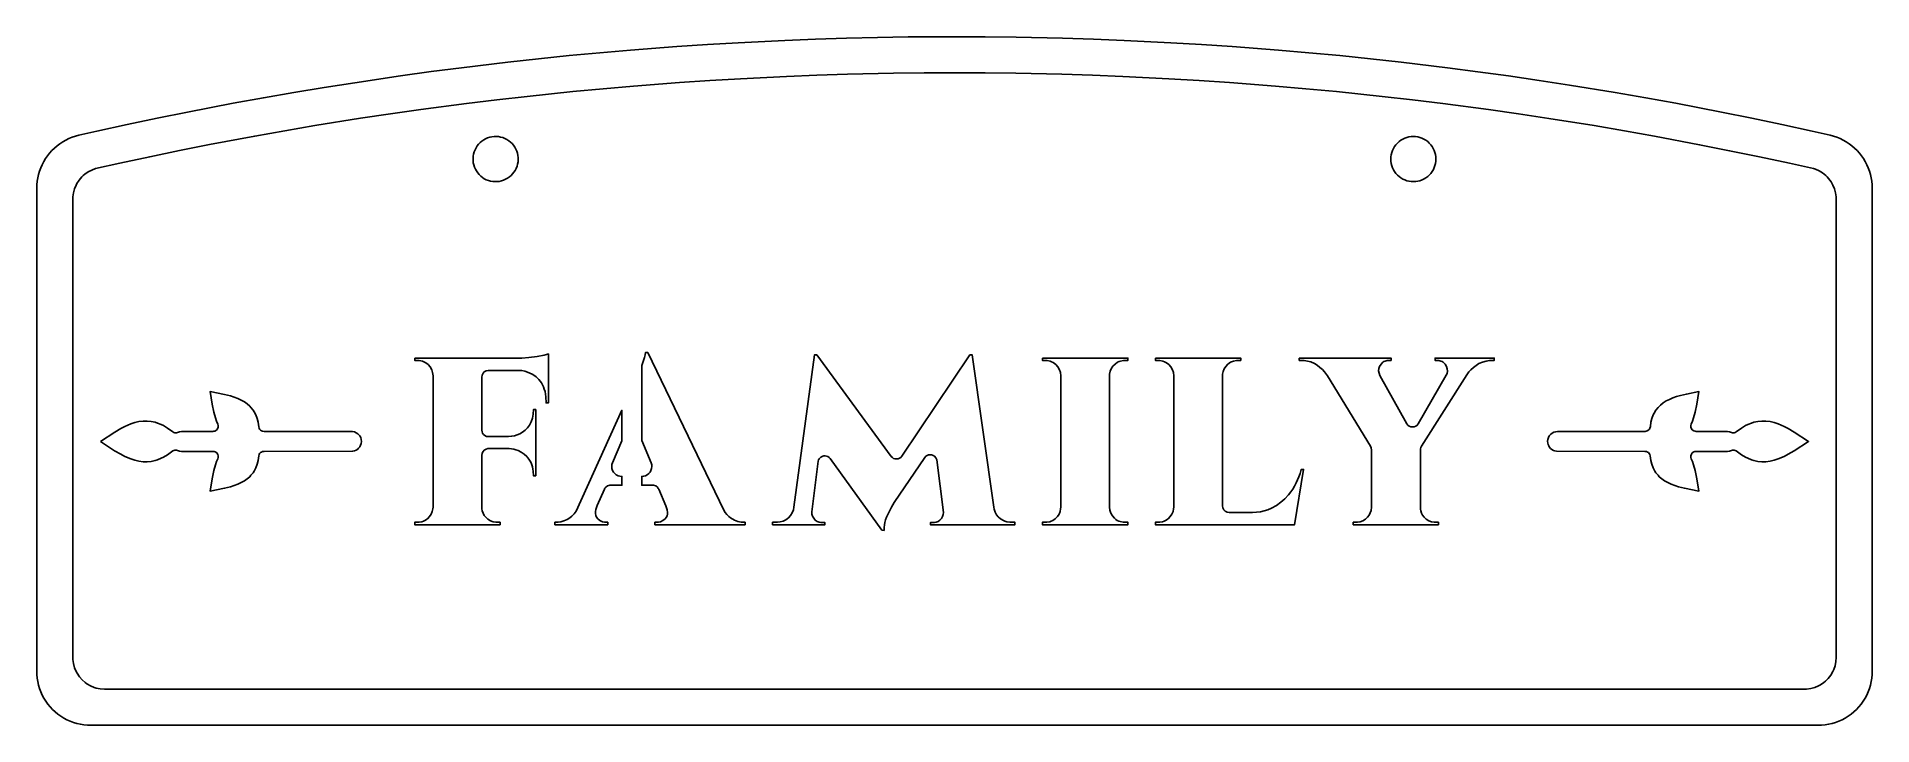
# Model space of a CAD drawing. Header units: millimetres. Extents: x 0 to 203, y 0 to 76.
import ezdxf

# ---------------------------------------------------------------- set-up
doc = ezdxf.new("R2010")
doc.units = ezdxf.units.MM
doc.layers.add('CUT', color=1, linetype='Continuous')
doc.layers.add('SCORE_OPTIONAL', color=5, linetype='Continuous')

msp = doc.modelspace()

# ---------------------------------------------------------------- linework, layer by layer
at = {"layer": 'CUT'}
for points in [[(4.29, 65.19), (3.92, 65.07), (3.57, 64.92), (3.22, 64.76), (2.89, 64.57), (2.56, 64.36), (2.26, 64.13), (1.96, 63.88), (1.69, 63.61), (1.43, 63.33), (1.19, 63.03), (0.97, 62.71), (0.77, 62.38), (0.59, 62.04), (0.44, 61.69), (0.31, 61.33), (0.2, 60.96), (0.11, 60.59), (0.05, 60.21), (0.01, 59.82), (0, 59.44), (0, 6), (0.01, 5.61), (0.05, 5.22), (0.12, 4.83), (0.2, 4.45), (0.32, 4.07), (0.46, 3.7), (0.62, 3.35), (0.8, 3), (1.01, 2.67), (1.24, 2.35), (1.49, 2.04), (1.76, 1.76), (2.04, 1.49), (2.35, 1.24), (2.67, 1.01), (3, 0.8), (3.35, 0.62), (3.7, 0.46), (4.07, 0.32), (4.45, 0.2), (4.83, 0.12), (5.22, 0.05), (5.61, 0.01), (6, 0), (197.2, 0), (197.59, 0.01), (197.98, 0.05), (198.37, 0.12), (198.75, 0.2), (199.13, 0.32), (199.5, 0.46), (199.85, 0.62), (200.2, 0.8), (200.53, 1.01), (200.85, 1.24), (201.16, 1.49), (201.44, 1.76), (201.71, 2.04), (201.96, 2.35), (202.19, 2.67), (202.4, 3), (202.58, 3.35), (202.74, 3.7), (202.88, 4.07), (203, 4.45), (203.08, 4.83), (203.15, 5.22), (203.19, 5.61), (203.2, 6), (203.2, 59.44), (203.19, 59.82), (203.15, 60.21), (203.09, 60.59), (203, 60.96), (202.89, 61.33), (202.76, 61.69), (202.61, 62.04), (202.43, 62.38), (202.23, 62.71), (202.01, 63.03), (201.77, 63.33), (201.51, 63.61), (201.24, 63.88), (200.94, 64.13), (200.64, 64.36), (200.31, 64.57), (199.98, 64.76), (199.63, 64.92), (199.28, 65.07), (198.91, 65.19), (198.54, 65.29), (196.55, 65.74), (193.19, 66.47), (189.87, 67.17), (186.52, 67.85), (181.46, 68.83), (178.12, 69.43), (174.75, 70.02), (169.67, 70.85), (166.32, 71.37), (162.93, 71.87), (159.55, 72.33), (156.16, 72.77), (151.04, 73.39), (147.65, 73.76), (144.25, 74.11), (140.84, 74.43), (137.46, 74.72), (132.33, 75.12), (128.94, 75.34), (125.53, 75.54), (120.38, 75.8), (116.97, 75.93), (113.57, 76.04), (108.42, 76.15), (105.01, 76.19), (101.61, 76.2), (96.46, 76.17), (93.07, 76.12), (89.65, 76.04), (86.23, 75.93), (82.82, 75.8), (77.67, 75.54), (74.26, 75.34), (70.87, 75.12), (65.74, 74.72), (62.33, 74.43), (58.95, 74.11), (55.55, 73.76), (52.16, 73.39), (47.04, 72.77), (43.68, 72.34), (40.29, 71.87), (35.2, 71.11), (31.82, 70.58), (28.45, 70.02), (25.1, 69.44), (21.74, 68.83), (16.68, 67.85), (13.33, 67.17), (10.01, 66.47), (6.65, 65.74), (4.66, 65.29)], [(53.29, 62.83), (53.3, 62.58), (53.28, 62.34), (53.24, 62.1), (53.17, 61.86), (53.08, 61.63), (52.97, 61.41), (52.83, 61.21), (52.68, 61.02), (52.51, 60.84), (52.33, 60.68), (52.12, 60.54), (51.91, 60.42), (51.69, 60.32), (51.45, 60.25), (51.21, 60.19), (50.97, 60.17), (50.72, 60.16), (50.48, 60.18), (50.24, 60.22), (50, 60.29), (49.77, 60.38), (49.55, 60.49), (49.35, 60.63), (49.16, 60.78), (48.98, 60.95), (48.82, 61.13), (48.68, 61.34), (48.56, 61.55), (48.46, 61.77), (48.39, 62.01), (48.33, 62.25), (48.31, 62.49), (48.3, 62.74), (48.32, 62.98), (48.36, 63.22), (48.43, 63.46), (48.52, 63.69), (48.63, 63.91), (48.77, 64.11), (48.92, 64.3), (49.09, 64.48), (49.27, 64.64), (49.48, 64.78), (49.69, 64.9), (49.91, 65), (50.15, 65.07), (50.39, 65.13), (50.63, 65.15), (50.88, 65.16), (51.12, 65.14), (51.36, 65.1), (51.6, 65.03), (51.83, 64.94), (52.05, 64.83), (52.25, 64.69), (52.44, 64.54), (52.62, 64.37), (52.78, 64.19), (52.92, 63.98), (53.04, 63.77), (53.14, 63.55), (53.21, 63.31), (53.27, 63.07)], [(154.89, 62.91), (154.9, 62.66), (154.89, 62.42), (154.85, 62.18), (154.79, 61.94), (154.71, 61.71), (154.61, 61.49), (154.48, 61.28), (154.34, 61.08), (154.17, 60.9), (153.99, 60.73), (153.79, 60.58), (153.58, 60.46), (153.36, 60.35), (153.13, 60.27), (152.89, 60.21), (152.65, 60.17), (152.4, 60.16), (152.16, 60.17), (151.92, 60.21), (151.68, 60.27), (151.45, 60.35), (151.23, 60.45), (151.02, 60.58), (150.82, 60.72), (150.64, 60.89), (150.47, 61.07), (150.32, 61.27), (150.2, 61.48), (150.09, 61.7), (150.01, 61.93), (149.95, 62.17), (149.91, 62.41), (149.9, 62.66), (149.91, 62.9), (149.95, 63.14), (150.01, 63.38), (150.09, 63.61), (150.19, 63.83), (150.32, 64.04), (150.46, 64.24), (150.63, 64.42), (150.81, 64.59), (151.01, 64.74), (151.22, 64.86), (151.44, 64.97), (151.67, 65.05), (151.91, 65.11), (152.15, 65.15), (152.4, 65.16), (152.64, 65.15), (152.88, 65.11), (153.12, 65.05), (153.35, 64.97), (153.57, 64.87), (153.78, 64.74), (153.98, 64.6), (154.16, 64.43), (154.33, 64.25), (154.48, 64.05), (154.6, 63.84), (154.71, 63.62), (154.79, 63.39), (154.85, 63.15)], [(41.85, 40.63), (53.72, 40.63), (54.47, 40.69), (55.4, 40.81), (56.18, 40.96), (56.44, 41.03), (56.64, 41.1), (56.64, 35.68), (56.38, 35.68), (56.36, 36.33), (56.32, 36.63), (56.27, 36.92), (56.19, 37.21), (56.09, 37.47), (55.87, 37.9), (55.6, 38.26), (55.3, 38.56), (54.93, 38.82), (54.53, 39.02), (54.03, 39.18), (53.71, 39.25), (53.45, 39.28), (49.99, 39.28), (49.75, 39.23), (49.55, 39.12), (49.41, 38.97), (49.3, 38.75), (49.27, 38.53), (49.27, 32.66), (49.3, 32.48), (49.36, 32.33), (49.47, 32.18), (49.62, 32.06), (49.8, 31.97), (49.99, 31.94), (52.24, 31.94), (52.57, 31.98), (52.9, 32.04), (53.19, 32.13), (53.48, 32.26), (53.77, 32.43), (54.07, 32.67), (54.32, 32.91), (54.55, 33.21), (54.74, 33.57), (54.89, 34), (54.97, 34.42), (54.98, 34.94), (55.25, 34.94), (55.25, 27.62), (54.98, 27.62), (54.97, 28.11), (54.93, 28.35), (54.88, 28.6), (54.81, 28.82), (54.72, 29.03), (54.61, 29.24), (54.48, 29.44), (54.24, 29.73), (53.95, 30), (53.63, 30.23), (53.28, 30.4), (53.05, 30.48), (52.82, 30.54), (52.31, 30.62), (49.95, 30.62), (49.75, 30.57), (49.55, 30.46), (49.41, 30.31), (49.3, 30.1), (49.27, 29.86), (49.27, 24.15), (49.29, 23.94), (49.33, 23.74), (49.42, 23.48), (49.55, 23.23), (49.74, 22.99), (49.95, 22.8), (50.23, 22.63), (50.54, 22.51), (50.83, 22.47), (51.3, 22.46), (51.3, 22.2), (41.85, 22.2), (41.85, 22.46), (42.33, 22.47), (42.65, 22.52), (42.82, 22.58), (42.97, 22.66), (43.26, 22.86), (43.49, 23.1), (43.68, 23.37), (43.79, 23.65), (43.86, 23.96), (43.87, 24.15), (43.87, 38.68), (43.83, 39.03), (43.73, 39.35), (43.56, 39.65), (43.33, 39.91), (43.18, 40.04), (43.02, 40.14), (42.86, 40.23), (42.69, 40.29), (42.35, 40.36), (41.85, 40.37)], [(66.99, 39.83), (67.29, 40.7), (67.37, 40.99), (67.41, 41.26), (67.65, 41.26), (76.07, 23.8), (76.22, 23.55), (76.41, 23.31), (76.61, 23.11), (76.82, 22.95), (77.24, 22.71), (77.62, 22.55), (77.99, 22.48), (78.41, 22.46), (78.41, 22.2), (68.44, 22.2), (68.44, 22.46), (68.8, 22.47), (69.05, 22.53), (69.31, 22.65), (69.56, 22.85), (69.69, 23), (69.78, 23.17), (69.82, 23.37), (69.83, 23.56), (69.78, 23.84), (69.63, 24.3), (68.86, 26.12), (68.81, 26.22), (68.72, 26.34), (68.52, 26.48), (68.29, 26.56), (66.98, 26.57), (66.98, 27.54), (67.19, 27.55), (67.4, 27.61), (67.59, 27.71), (67.76, 27.85), (67.9, 28.01), (68, 28.2), (68.07, 28.4), (68.09, 28.62), (68.08, 28.83), (68.01, 29.05), (66.98, 31.51)], [(81.46, 22.46), (81.99, 22.47), (82.29, 22.5), (82.63, 22.6), (82.94, 22.75), (83.23, 22.97), (83.46, 23.22), (83.64, 23.52), (83.76, 23.86), (83.81, 24.13), (86.12, 41), (86.35, 41), (86.37, 40.98), (94.59, 29.75), (94.73, 29.62), (94.86, 29.54), (95, 29.49), (95.19, 29.47), (95.35, 29.49), (95.52, 29.55), (95.65, 29.64), (95.78, 29.78), (103.3, 40.98), (103.32, 41), (103.55, 41), (105.94, 24.14), (105.99, 23.91), (106.1, 23.59), (106.25, 23.3), (106.45, 23.05), (106.68, 22.85), (107.02, 22.65), (107.19, 22.57), (107.39, 22.52), (107.73, 22.47), (108.29, 22.46), (108.29, 22.2), (98.94, 22.2), (98.94, 22.44), (99.4, 22.44), (99.57, 22.46), (99.79, 22.54), (99.99, 22.69), (100.16, 22.88), (100.28, 23.09), (100.36, 23.32), (100.39, 23.55), (99.63, 29.36), (99.54, 29.58), (99.38, 29.77), (99.17, 29.89), (99.07, 29.92), (98.93, 29.94), (98.74, 29.92), (98.59, 29.87), (98.43, 29.78), (98.3, 29.64), (94.93, 24.64), (94.63, 24.15), (94.46, 23.85), (94.28, 23.49), (94.08, 23.03), (93.97, 22.72), (93.89, 22.43), (93.84, 22.17), (93.81, 21.88), (93.81, 21.57), (93.57, 21.58), (87.83, 29.52), (87.73, 29.63), (87.57, 29.73), (87.44, 29.78), (87.29, 29.81), (87.15, 29.81), (87.01, 29.78), (86.79, 29.67), (86.68, 29.57), (86.62, 29.49), (86.55, 29.36), (86.51, 29.23), (85.81, 23.62), (85.82, 23.38), (85.89, 23.14), (86.01, 22.92), (86.19, 22.71), (86.39, 22.55), (86.61, 22.46), (86.8, 22.44), (87.25, 22.44), (87.25, 22.2), (81.47, 22.2)], [(111.34, 40.63), (120.79, 40.63), (120.79, 40.37), (120.31, 40.36), (119.99, 40.3), (119.82, 40.25), (119.66, 40.17), (119.37, 39.97), (119.14, 39.73), (118.96, 39.46), (118.84, 39.18), (118.77, 38.86), (118.76, 38.68), (118.76, 24.15), (118.8, 23.8), (118.91, 23.48), (119.08, 23.18), (119.31, 22.92), (119.46, 22.79), (119.61, 22.68), (119.78, 22.6), (119.95, 22.54), (120.29, 22.47), (120.79, 22.46), (120.79, 22.2), (111.34, 22.2), (111.34, 22.46), (111.82, 22.47), (112.14, 22.52), (112.31, 22.58), (112.47, 22.66), (112.76, 22.86), (112.99, 23.1), (113.17, 23.37), (113.29, 23.65), (113.35, 23.96), (113.37, 24.15), (113.37, 38.68), (113.32, 39.03), (113.22, 39.35), (113.05, 39.65), (112.82, 39.91), (112.67, 40.04), (112.51, 40.14), (112.35, 40.23), (112.18, 40.29), (111.84, 40.36), (111.34, 40.37)], [(123.84, 40.63), (133.29, 40.63), (133.29, 40.37), (132.8, 40.36), (132.48, 40.3), (132.16, 40.17), (132, 40.07), (131.86, 39.95), (131.63, 39.71), (131.46, 39.45), (131.34, 39.16), (131.27, 38.86), (131.26, 38.68), (131.26, 24.3), (131.3, 24.07), (131.4, 23.86), (131.57, 23.69), (131.79, 23.58), (132.02, 23.54), (134.58, 23.54), (135.04, 23.57), (135.47, 23.63), (135.89, 23.73), (136.3, 23.86), (136.7, 24.03), (137.24, 24.32), (137.74, 24.68), (138.15, 25.05), (138.59, 25.52), (138.83, 25.82), (139.05, 26.14), (139.25, 26.47), (139.43, 26.82), (139.72, 27.49), (139.85, 27.88), (139.98, 28.31), (140.24, 28.31), (139.24, 22.2), (123.84, 22.2), (123.84, 22.46), (124.32, 22.47), (124.64, 22.52), (124.81, 22.58), (124.97, 22.66), (125.26, 22.86), (125.49, 23.1), (125.67, 23.37), (125.79, 23.65), (125.85, 23.96), (125.87, 24.15), (125.87, 38.68), (125.83, 39.03), (125.72, 39.35), (125.55, 39.65), (125.32, 39.91), (125.17, 40.04), (125.01, 40.14), (124.85, 40.23), (124.68, 40.29), (124.34, 40.36), (123.84, 40.37)], [(139.77, 40.63), (149.93, 40.63), (149.93, 40.37), (149.51, 40.36), (149.27, 40.31), (149.14, 40.25), (149.03, 40.18), (148.82, 39.98), (148.66, 39.72), (148.57, 39.47), (148.55, 39.21), (148.6, 38.95), (148.7, 38.71), (151.67, 33.37), (151.79, 33.21), (151.95, 33.1), (152.13, 33.03), (152.32, 33.01), (152.48, 33.03), (152.66, 33.1), (152.82, 33.2), (152.94, 33.36), (156.03, 38.73), (156.13, 38.94), (156.17, 39.18), (156.15, 39.43), (156.06, 39.71), (155.91, 39.96), (155.8, 40.07), (155.68, 40.18), (155.57, 40.25), (155.44, 40.31), (155.2, 40.36), (154.8, 40.37), (154.8, 40.63), (161.35, 40.63), (161.35, 40.37), (160.82, 40.36), (160.46, 40.31), (160.04, 40.19), (159.66, 40.02), (159.35, 39.83), (159.05, 39.6), (158.77, 39.35), (158.54, 39.1), (158.32, 38.8), (153.29, 30.9), (153.21, 30.73), (153.18, 30.61), (153.17, 30.48), (153.17, 24.12), (153.18, 23.92), (153.21, 23.74), (153.29, 23.48), (153.42, 23.24), (153.6, 23.02), (153.82, 22.82), (154.1, 22.64), (154.42, 22.52), (154.71, 22.47), (155.17, 22.46), (155.17, 22.2), (145.74, 22.2), (145.74, 22.46), (146.21, 22.47), (146.51, 22.52), (146.82, 22.63), (147.1, 22.81), (147.32, 23.02), (147.5, 23.25), (147.63, 23.5), (147.72, 23.78), (147.77, 24.15), (147.77, 30.46), (147.73, 30.7), (147.65, 30.87), (142.89, 38.66), (142.56, 39.11), (142.32, 39.38), (142.06, 39.61), (141.74, 39.85), (141.44, 40.04), (141.06, 40.21), (140.67, 40.31), (140.31, 40.36), (139.77, 40.37)], [(7.06, 31.42), (8.63, 32.45), (9.3, 32.83), (9.75, 33.07), (10.42, 33.35), (10.87, 33.5), (11.32, 33.6), (11.77, 33.66), (12.22, 33.67), (12.67, 33.62), (13.12, 33.53), (13.36, 33.45), (13.79, 33.28), (14.03, 33.16), (14.48, 32.89), (15.06, 32.46), (15.17, 32.41), (15.29, 32.38), (15.49, 32.38), (15.82, 32.49), (16.04, 32.51), (19.5, 32.51), (19.62, 32.53), (19.73, 32.56), (19.9, 32.66), (20.02, 32.81), (20.09, 33), (20.1, 33.19), (20.06, 33.34), (19.92, 33.64), (19.78, 34.02), (19.6, 34.65), (19.41, 35.53), (19.19, 36.92), (20.8, 36.6), (21.45, 36.44), (21.86, 36.31), (22.27, 36.15), (22.64, 35.98), (22.99, 35.78), (23.29, 35.57), (23.58, 35.31), (23.72, 35.16), (23.95, 34.87), (24.06, 34.69), (24.25, 34.34), (24.39, 33.95), (24.5, 33.54), (24.58, 33.02), (24.62, 32.87), (24.68, 32.77), (24.78, 32.66), (24.88, 32.59), (24.98, 32.54), (25.17, 32.51), (34.97, 32.51), (35.17, 32.47), (35.37, 32.38), (35.54, 32.26), (35.69, 32.12), (35.77, 32.02), (35.87, 31.83), (35.93, 31.61), (35.95, 31.4), (35.92, 31.18), (35.86, 30.99), (35.76, 30.8), (35.63, 30.65), (35.54, 30.56), (35.36, 30.44), (35.17, 30.36), (34.97, 30.32), (25.17, 30.31), (24.98, 30.28), (24.88, 30.24), (24.78, 30.17), (24.68, 30.06), (24.62, 29.95), (24.58, 29.81), (24.5, 29.29), (24.39, 28.88), (24.25, 28.49), (24.06, 28.13), (23.95, 27.95), (23.72, 27.67), (23.58, 27.51), (23.29, 27.26), (22.99, 27.04), (22.64, 26.85), (22.27, 26.67), (21.86, 26.52), (21.45, 26.39), (20.8, 26.23), (19.19, 25.91), (19.41, 27.29), (19.6, 28.18), (19.78, 28.81), (19.92, 29.19), (20.06, 29.48), (20.1, 29.64), (20.09, 29.83), (20.04, 29.98), (19.93, 30.14), (19.77, 30.25), (19.66, 30.29), (19.5, 30.31), (16.04, 30.31), (15.82, 30.34), (15.49, 30.44), (15.29, 30.45), (15.17, 30.42), (15.06, 30.36), (14.48, 29.94), (14.03, 29.67), (13.79, 29.55), (13.36, 29.38), (13.12, 29.3), (12.67, 29.2), (12.22, 29.16), (11.77, 29.17), (11.32, 29.23), (10.87, 29.33), (10.42, 29.48), (9.75, 29.76), (9.3, 29.99), (8.62, 30.38), (7.72, 30.96)], [(178.63, 33.06), (178.7, 33.53), (178.81, 33.95), (178.95, 34.34), (179.05, 34.54), (179.24, 34.86), (179.48, 35.16), (179.75, 35.43), (180.05, 35.67), (180.38, 35.89), (180.74, 36.07), (181.13, 36.23), (181.54, 36.37), (181.97, 36.49), (182.63, 36.65), (184.01, 36.92), (183.79, 35.53), (183.6, 34.65), (183.42, 34.02), (183.28, 33.64), (183.14, 33.34), (183.1, 33.19), (183.11, 33), (183.18, 32.81), (183.27, 32.69), (183.43, 32.58), (183.58, 32.53), (183.7, 32.51), (187.16, 32.51), (187.38, 32.49), (187.71, 32.38), (187.91, 32.38), (188.03, 32.41), (188.14, 32.46), (188.72, 32.89), (189.17, 33.16), (189.41, 33.28), (189.84, 33.45), (190.08, 33.53), (190.53, 33.62), (190.98, 33.67), (191.43, 33.66), (191.88, 33.6), (192.33, 33.5), (192.78, 33.35), (193.45, 33.07), (193.9, 32.83), (194.57, 32.45), (196.15, 31.41), (194.57, 30.38), (193.9, 29.99), (193.45, 29.76), (192.78, 29.48), (192.33, 29.33), (191.88, 29.23), (191.43, 29.17), (190.98, 29.16), (190.53, 29.2), (190.08, 29.3), (189.84, 29.38), (189.41, 29.55), (189.17, 29.67), (188.72, 29.94), (188.14, 30.36), (188.03, 30.42), (187.91, 30.45), (187.71, 30.44), (187.38, 30.34), (187.16, 30.31), (183.7, 30.31), (183.54, 30.29), (183.43, 30.25), (183.27, 30.14), (183.18, 30.01), (183.11, 29.83), (183.1, 29.64), (183.14, 29.48), (183.28, 29.19), (183.42, 28.81), (183.6, 28.18), (183.79, 27.29), (184.01, 25.91), (182.4, 26.23), (181.75, 26.39), (181.34, 26.52), (180.93, 26.67), (180.56, 26.85), (180.21, 27.04), (179.91, 27.26), (179.62, 27.51), (179.48, 27.67), (179.25, 27.95), (179.14, 28.13), (178.95, 28.49), (178.81, 28.88), (178.7, 29.29), (178.62, 29.81), (178.58, 29.95), (178.5, 30.09), (178.42, 30.17), (178.32, 30.24), (178.22, 30.28), (178.03, 30.31), (168.26, 30.32), (168.04, 30.36), (167.92, 30.4), (167.73, 30.51), (167.58, 30.63), (167.44, 30.8), (167.38, 30.91), (167.31, 31.08), (167.27, 31.21), (167.25, 31.43), (167.28, 31.64), (167.34, 31.83), (167.44, 32.02), (167.58, 32.19), (167.75, 32.34), (167.95, 32.44), (168.15, 32.49), (168.36, 32.51), (178.07, 32.52), (178.18, 32.53), (178.29, 32.57), (178.45, 32.68), (178.52, 32.77), (178.58, 32.87)], [(57.35, 22.46), (57.73, 22.47), (58.03, 22.51), (58.35, 22.61), (58.71, 22.77), (59, 22.95), (59.25, 23.16), (59.48, 23.4), (59.7, 23.71), (64.78, 34.86), (64.78, 31.46), (63.74, 29.06), (63.68, 28.85), (63.66, 28.63), (63.68, 28.41), (63.75, 28.21), (63.85, 28.02), (63.99, 27.85), (64.16, 27.71), (64.35, 27.61), (64.56, 27.55), (64.78, 27.54), (64.78, 26.57), (63.45, 26.57), (63.32, 26.54), (63.19, 26.49), (62.99, 26.34), (62.9, 26.23), (62.85, 26.13), (62.04, 24.31), (61.89, 23.87), (61.84, 23.64), (61.84, 23.42), (61.88, 23.23), (61.98, 23.02), (62.12, 22.84), (62.33, 22.67), (62.63, 22.52), (62.88, 22.47), (63.22, 22.46), (63.22, 22.2), (57.36, 22.2)]]:
    msp.add_lwpolyline(points, close=True, dxfattribs=at)
at = {"layer": 'SCORE_OPTIONAL'}
msp.add_lwpolyline([(9.2, 62.21), (6.51, 61.6), (6.09, 61.45), (5.69, 61.24), (5.32, 60.98), (5.15, 60.84), (4.99, 60.68), (4.7, 60.34), (4.45, 59.96), (4.35, 59.76), (4.18, 59.35), (4.06, 58.91), (4.01, 58.47), (4, 58.24), (4.01, 7.27), (4.07, 6.82), (4.19, 6.37), (4.27, 6.16), (4.47, 5.75), (4.72, 5.37), (5.03, 5.03), (5.37, 4.72), (5.56, 4.59), (5.95, 4.36), (6.37, 4.19), (6.59, 4.12), (7.04, 4.03), (7.5, 4), (195.7, 4), (195.93, 4.01), (196.38, 4.07), (196.83, 4.19), (197.25, 4.36), (197.45, 4.47), (197.83, 4.72), (198.01, 4.87), (198.33, 5.19), (198.61, 5.56), (198.84, 5.95), (198.93, 6.16), (199.08, 6.59), (199.17, 7.04), (199.2, 7.5), (199.19, 58.47), (199.14, 58.91), (199.02, 59.35), (198.85, 59.76), (198.63, 60.15), (198.5, 60.34), (198.21, 60.68), (198.05, 60.84), (197.7, 61.12), (197.31, 61.35), (196.9, 61.53), (196.69, 61.6), (194.03, 62.2), (190.71, 62.91), (187.41, 63.59), (184.08, 64.25), (179.08, 65.2), (175.76, 65.79), (172.42, 66.36), (167.39, 67.16), (164.05, 67.66), (160.7, 68.14), (155.65, 68.81), (152.3, 69.22), (148.94, 69.6), (143.87, 70.13), (140.51, 70.44), (137.14, 70.74), (132.06, 71.13), (128.69, 71.35), (125.31, 71.55), (120.23, 71.8), (116.86, 71.93), (113.47, 72.04), (108.38, 72.15), (105.01, 72.19), (101.62, 72.2), (98.23, 72.19), (94.85, 72.15), (89.75, 72.04), (86.37, 71.93), (83, 71.8), (77.91, 71.55), (74.53, 71.35), (71.16, 71.13), (66.08, 70.74), (62.71, 70.45), (59.35, 70.13), (54.29, 69.6), (50.92, 69.22), (47.57, 68.81), (42.52, 68.14), (39.17, 67.67), (35.83, 67.17), (30.8, 66.36), (27.47, 65.79), (24.14, 65.2), (19.14, 64.26), (15.82, 63.6), (12.51, 62.92)], close=True, dxfattribs=at)

doc.saveas('drawing.dxf')
